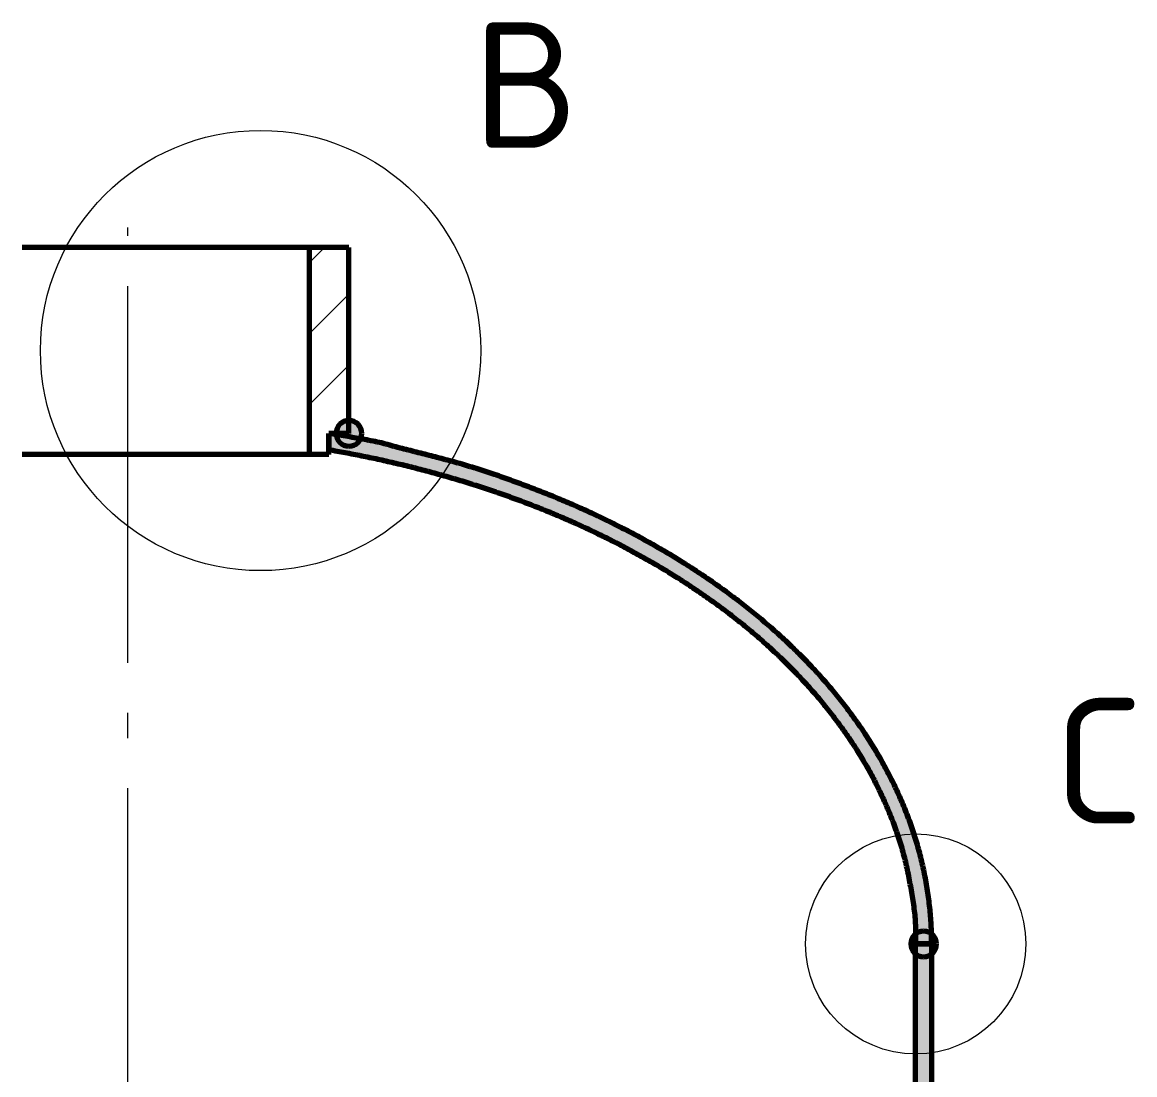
# Model space of a CAD drawing. Header units: millimetres. Extents: x 0 to 594, y 0 to 420.
# Drawn here: x 237.29 to 281.59, y 289.92 to 331.84 of the extents above; entities that cross this region are included whole.
import ezdxf
from ezdxf.enums import TextEntityAlignment as Align

# ---------------------------------------------------------------- set-up
doc = ezdxf.new("R2010")
doc.units = ezdxf.units.MM
doc.linetypes.add('IRAM-F-TRAZO-PUNTO', pattern=[20, 15, -2, 1, -2])
for name, color, linetype, lineweight in [('01-VISIBLE', 7, 'CONTINUOUS', 70), ('03-EJE', 1, 'IRAM-F-TRAZO-PUNTO', 18), ('05-RAYADO', 8, 'CONTINUOUS', 18), ('06-TEXTO', 7, 'CONTINUOUS', 25), ('08-FINA', 5, 'CONTINUOUS', 18)]:
    doc.layers.add(name, color=color, linetype=linetype, lineweight=lineweight)
doc.styles.add('ISO3098', font='isocpeur.ttf')

msp = doc.modelspace()

# ---------------------------------------------------------------- hatches: boundary and pattern name
at = {"layer": '05-RAYADO'}
h = msp.add_hatch(dxfattribs=at)
h.set_pattern_fill('ANSI31', scale=0.62992)
h.paths.add_polyline_path([(250.3, 315.467), (249.502, 315.467), (249.502, 314.62), (248.72, 314.62), (248.72, 322.867), (250.3, 322.867)])
h = msp.add_hatch(color=7, dxfattribs=at)
h.dxf.hatch_style = 1
h.paths.add_polyline_path([(250.812, 315.467), (250.81, 315.426), (250.806, 315.386), (250.798, 315.347), (250.787, 315.308), (250.773, 315.271), (250.756, 315.234), (250.737, 315.199), (250.714, 315.166), (250.689, 315.134), (250.662, 315.105), (250.633, 315.077), (250.601, 315.052), (250.568, 315.03), (250.532, 315.01), (250.496, 314.994), (250.458, 314.98), (250.42, 314.969), (250.38, 314.961), (250.34, 314.956), (250.3, 314.955), (250.26, 314.956), (250.22, 314.961), (250.18, 314.969), (250.142, 314.98), (250.104, 314.994), (250.068, 315.01), (250.032, 315.03), (249.999, 315.052), (249.967, 315.077), (249.938, 315.105), (249.911, 315.134), (249.886, 315.166), (249.863, 315.199), (249.844, 315.234), (249.827, 315.271), (249.813, 315.308), (249.802, 315.347), (249.794, 315.386), (249.79, 315.426), (249.788, 315.467), (249.79, 315.507), (249.794, 315.547), (249.802, 315.586), (249.813, 315.625), (249.827, 315.663), (249.844, 315.699), (249.863, 315.734), (249.886, 315.768), (249.911, 315.799), (249.938, 315.829), (249.967, 315.856), (249.999, 315.881), (250.032, 315.903), (250.068, 315.923), (250.104, 315.94), (250.142, 315.954), (250.18, 315.964), (250.22, 315.972), (250.26, 315.977), (250.3, 315.979), (250.34, 315.977), (250.38, 315.972), (250.42, 315.964), (250.458, 315.954), (250.496, 315.94), (250.532, 315.923), (250.568, 315.903), (250.601, 315.881), (250.633, 315.856), (250.662, 315.829), (250.689, 315.799), (250.714, 315.768), (250.737, 315.734), (250.756, 315.699), (250.773, 315.663), (250.787, 315.625), (250.798, 315.586), (250.806, 315.547), (250.81, 315.507)])
h = msp.add_hatch(color=7, dxfattribs=at)
h.dxf.hatch_style = 1
h.paths.add_polyline_path([(249.5, 315.467), (249.584, 315.452), (249.668, 315.438), (249.752, 315.424), (249.836, 315.41), (249.919, 315.395), (250.003, 315.381), (250.087, 315.366), (250.171, 315.352), (250.255, 315.337), (250.339, 315.323), (250.423, 315.308), (250.506, 315.294), (250.59, 315.279), (250.674, 315.264), (250.758, 315.249), (250.842, 315.234), (250.925, 315.219), (251.009, 315.204), (251.093, 315.188), (251.176, 315.172), (251.26, 315.156), (251.343, 315.14), (251.427, 315.123), (251.51, 315.105), (251.593, 315.086), (251.676, 315.065), (251.758, 315.043), (251.839, 315.019), (251.921, 314.995), (252.003, 314.971), (252.085, 314.949), (252.167, 314.927), (252.249, 314.905), (252.332, 314.884), (252.414, 314.863), (252.496, 314.842), (252.579, 314.821), (252.662, 314.8), (252.744, 314.779), (252.827, 314.758), (252.909, 314.738), (252.992, 314.717), (253.074, 314.696), (253.157, 314.675), (253.239, 314.654), (253.322, 314.633), (253.404, 314.612), (253.487, 314.591), (253.569, 314.57), (253.651, 314.549), (253.734, 314.528), (253.816, 314.506), (253.899, 314.485), (253.981, 314.463), (254.063, 314.441), (254.145, 314.42), (254.227, 314.397), (254.31, 314.375), (254.392, 314.353), (254.474, 314.33), (254.556, 314.307), (254.638, 314.284), (254.719, 314.261), (254.801, 314.237), (254.883, 314.213), (254.965, 314.189), (255.046, 314.165), (255.128, 314.14), (255.209, 314.115), (255.29, 314.09), (255.371, 314.065), (255.453, 314.039), (255.534, 314.014), (255.615, 313.988), (255.696, 313.961), (255.777, 313.935), (255.857, 313.908), (255.938, 313.881), (256.019, 313.854), (256.099, 313.826), (256.18, 313.798), (256.26, 313.77), (256.34, 313.742), (256.421, 313.714), (256.501, 313.686), (256.581, 313.657), (256.661, 313.628), (256.741, 313.599), (256.821, 313.57), (256.901, 313.541), (256.981, 313.512), (257.061, 313.482), (257.14, 313.453), (257.22, 313.423), (257.3, 313.393), (257.38, 313.363), (257.459, 313.333), (257.539, 313.303), (257.618, 313.272), (257.698, 313.242), (257.777, 313.211), (257.856, 313.18), (257.936, 313.149), (258.015, 313.118), (258.094, 313.087), (258.173, 313.055), (258.252, 313.024), (258.331, 312.992), (258.41, 312.96), (258.489, 312.928), (258.567, 312.896), (258.646, 312.863), (258.725, 312.831), (258.803, 312.798), (258.882, 312.765), (258.96, 312.732), (259.038, 312.698), (259.116, 312.665), (259.195, 312.631), (259.273, 312.597), (259.351, 312.563), (259.428, 312.529), (259.506, 312.494), (259.584, 312.459), (259.662, 312.424), (259.739, 312.389), (259.816, 312.354), (259.894, 312.318), (259.971, 312.283), (260.048, 312.247), (260.125, 312.211), (260.202, 312.174), (260.279, 312.138), (260.356, 312.101), (260.433, 312.064), (260.509, 312.027), (260.586, 311.99), (260.662, 311.953), (260.738, 311.915), (260.815, 311.877), (260.891, 311.839), (260.967, 311.801), (261.043, 311.763), (261.119, 311.724), (261.194, 311.685), (261.27, 311.646), (261.346, 311.607), (261.421, 311.568), (261.496, 311.528), (261.572, 311.489), (261.647, 311.449), (261.722, 311.409), (261.797, 311.368), (261.872, 311.328), (261.947, 311.287), (262.021, 311.246), (262.096, 311.205), (262.17, 311.164), (262.245, 311.123), (262.319, 311.081), (262.393, 311.039), (262.467, 310.997), (262.541, 310.955), (262.615, 310.913), (262.688, 310.87), (262.762, 310.827), (262.835, 310.785), (262.909, 310.741), (262.982, 310.698), (263.055, 310.654), (263.128, 310.611), (263.201, 310.567), (263.274, 310.523), (263.346, 310.478), (263.419, 310.434), (263.491, 310.389), (263.563, 310.344), (263.636, 310.299), (263.708, 310.253), (263.779, 310.208), (263.851, 310.162), (263.923, 310.116), (263.994, 310.07), (264.065, 310.023), (264.137, 309.977), (264.208, 309.93), (264.279, 309.883), (264.349, 309.836), (264.42, 309.788), (264.491, 309.741), (264.561, 309.693), (264.631, 309.645), (264.701, 309.596), (264.771, 309.548), (264.841, 309.499), (264.911, 309.45), (264.98, 309.401), (265.05, 309.352), (265.119, 309.302), (265.188, 309.253), (265.257, 309.203), (265.325, 309.152), (265.394, 309.102), (265.462, 309.051), (265.531, 309.001), (265.599, 308.95), (265.667, 308.898), (265.735, 308.847), (265.802, 308.795), (265.87, 308.744), (265.937, 308.691), (266.004, 308.639), (266.071, 308.587), (266.138, 308.534), (266.205, 308.481), (266.271, 308.428), (266.337, 308.374), (266.403, 308.321), (266.469, 308.267), (266.535, 308.213), (266.601, 308.159), (266.666, 308.104), (266.731, 308.05), (266.796, 307.995), (266.861, 307.94), (266.926, 307.884), (266.99, 307.829), (267.055, 307.773), (267.119, 307.717), (267.183, 307.661), (267.246, 307.604), (267.31, 307.548), (267.373, 307.491), (267.436, 307.434), (267.499, 307.376), (267.562, 307.319), (267.624, 307.261), (267.687, 307.203), (267.749, 307.145), (267.81, 307.087), (267.872, 307.028), (267.934, 306.969), (267.995, 306.91), (268.056, 306.851), (268.117, 306.791), (268.177, 306.731), (268.238, 306.671), (268.298, 306.611), (268.358, 306.551), (268.417, 306.49), (268.477, 306.429), (268.536, 306.368), (268.595, 306.306), (268.654, 306.245), (268.712, 306.183), (268.77, 306.121), (268.828, 306.059), (268.886, 305.996), (268.944, 305.934), (269.001, 305.871), (269.058, 305.808), (269.115, 305.744), (269.171, 305.681), (269.228, 305.617), (269.284, 305.553), (269.339, 305.488), (269.395, 305.424), (269.45, 305.359), (269.505, 305.294), (269.56, 305.229), (269.614, 305.163), (269.668, 305.098), (269.722, 305.032), (269.776, 304.966), (269.829, 304.9), (269.882, 304.833), (269.935, 304.766), (269.987, 304.699), (270.039, 304.632), (270.091, 304.565), (270.143, 304.497), (270.194, 304.429), (270.245, 304.361), (270.296, 304.293), (270.346, 304.224), (270.397, 304.155), (270.446, 304.086), (270.496, 304.017), (270.545, 303.947), (270.594, 303.878), (270.642, 303.808), (270.691, 303.738), (270.739, 303.667), (270.786, 303.597), (270.833, 303.526), (270.88, 303.455), (270.927, 303.384), (270.973, 303.312), (271.019, 303.241), (271.065, 303.169), (271.11, 303.097), (271.155, 303.025), (271.199, 302.952), (271.244, 302.879), (271.287, 302.806), (271.331, 302.733), (271.374, 302.66), (271.417, 302.586), (271.459, 302.513), (271.501, 302.439), (271.543, 302.365), (271.584, 302.29), (271.625, 302.216), (271.666, 302.141), (271.706, 302.066), (271.746, 301.991), (271.785, 301.915), (271.825, 301.84), (271.863, 301.764), (271.901, 301.688), (271.939, 301.612), (271.977, 301.535), (272.014, 301.459), (272.051, 301.382), (272.087, 301.305), (272.123, 301.228), (272.158, 301.15), (272.193, 301.073), (272.228, 300.995), (272.262, 300.917), (272.296, 300.839), (272.33, 300.761), (272.363, 300.682), (272.395, 300.604), (272.427, 300.525), (272.459, 300.446), (272.49, 300.367), (272.521, 300.288), (272.552, 300.208), (272.582, 300.128), (272.611, 300.049), (272.64, 299.969), (272.669, 299.888), (272.697, 299.808), (272.725, 299.728), (272.752, 299.647), (272.779, 299.566), (272.805, 299.485), (272.831, 299.404), (272.857, 299.323), (272.882, 299.242), (272.906, 299.16), (272.93, 299.079), (272.954, 298.997), (272.977, 298.915), (273, 298.833), (273.022, 298.751), (273.043, 298.669), (273.065, 298.586), (273.085, 298.504), (273.105, 298.421), (273.125, 298.338), (273.144, 298.255), (273.163, 298.172), (273.181, 298.089), (273.199, 298.006), (273.216, 297.923), (273.233, 297.839), (273.249, 297.756), (273.265, 297.672), (273.28, 297.588), (273.295, 297.504), (273.31, 297.421), (273.323, 297.337), (273.337, 297.253), (273.349, 297.168), (273.362, 297.084), (273.373, 297), (273.385, 296.916), (273.395, 296.831), (273.405, 296.747), (273.415, 296.662), (273.424, 296.577), (273.433, 296.493), (273.441, 296.408), (273.449, 296.323), (273.456, 296.239), (273.462, 296.154), (273.468, 296.069), (273.474, 295.984), (273.479, 295.899), (273.483, 295.814), (273.487, 295.729), (273.491, 295.644), (273.493, 295.559), (273.496, 295.474), (273.498, 295.389), (273.499, 295.304), (273.5, 295.219), (273.5, 295.133), (272.86, 295.133), (272.86, 295.216), (272.86, 295.299), (272.859, 295.381), (272.858, 295.464), (272.857, 295.546), (272.856, 295.629), (272.854, 295.712), (272.852, 295.794), (272.849, 295.877), (272.845, 295.959), (272.841, 296.042), (272.836, 296.124), (272.83, 296.207), (272.823, 296.289), (272.815, 296.371), (272.805, 296.453), (272.794, 296.535), (272.783, 296.617), (272.771, 296.699), (272.758, 296.78), (272.745, 296.862), (272.732, 296.943), (272.719, 297.025), (272.705, 297.107), (272.692, 297.188), (272.678, 297.269), (272.664, 297.351), (272.65, 297.432), (272.635, 297.514), (272.62, 297.595), (272.605, 297.676), (272.59, 297.757), (272.574, 297.838), (272.558, 297.919), (272.541, 298), (272.524, 298.081), (272.507, 298.162), (272.489, 298.243), (272.471, 298.323), (272.452, 298.404), (272.433, 298.484), (272.413, 298.564), (272.392, 298.644), (272.371, 298.724), (272.35, 298.804), (272.327, 298.883), (272.305, 298.963), (272.281, 299.042), (272.257, 299.121), (272.233, 299.2), (272.208, 299.279), (272.182, 299.357), (272.156, 299.435), (272.129, 299.514), (272.102, 299.592), (272.075, 299.67), (272.047, 299.747), (272.018, 299.825), (271.989, 299.902), (271.96, 299.979), (271.93, 300.056), (271.9, 300.133), (271.869, 300.21), (271.838, 300.287), (271.807, 300.363), (271.775, 300.439), (271.743, 300.515), (271.71, 300.591), (271.678, 300.667), (271.644, 300.743), (271.611, 300.818), (271.577, 300.894), (271.543, 300.969), (271.508, 301.044), (271.473, 301.119), (271.437, 301.193), (271.402, 301.268), (271.365, 301.342), (271.329, 301.416), (271.292, 301.49), (271.255, 301.564), (271.217, 301.637), (271.179, 301.71), (271.14, 301.783), (271.101, 301.856), (271.062, 301.929), (271.022, 302.001), (270.982, 302.074), (270.942, 302.146), (270.901, 302.218), (270.86, 302.289), (270.818, 302.361), (270.777, 302.432), (270.734, 302.503), (270.692, 302.574), (270.649, 302.644), (270.605, 302.715), (270.562, 302.785), (270.518, 302.855), (270.474, 302.924), (270.429, 302.994), (270.384, 303.063), (270.339, 303.132), (270.293, 303.201), (270.247, 303.27), (270.201, 303.338), (270.154, 303.406), (270.107, 303.474), (270.06, 303.542), (270.013, 303.61), (269.965, 303.677), (269.917, 303.744), (269.868, 303.811), (269.82, 303.878), (269.771, 303.945), (269.722, 304.011), (269.672, 304.077), (269.622, 304.143), (269.572, 304.209), (269.522, 304.274), (269.471, 304.339), (269.42, 304.404), (269.369, 304.469), (269.317, 304.534), (269.265, 304.598), (269.213, 304.662), (269.161, 304.726), (269.108, 304.79), (269.056, 304.853), (269.002, 304.917), (268.949, 304.98), (268.895, 305.042), (268.841, 305.105), (268.787, 305.167), (268.733, 305.23), (268.678, 305.291), (268.623, 305.353), (268.568, 305.415), (268.513, 305.476), (268.457, 305.537), (268.401, 305.598), (268.345, 305.658), (268.289, 305.719), (268.232, 305.779), (268.175, 305.839), (268.118, 305.899), (268.061, 305.958), (268.003, 306.017), (267.945, 306.076), (267.887, 306.135), (267.829, 306.194), (267.771, 306.252), (267.712, 306.31), (267.653, 306.368), (267.594, 306.426), (267.535, 306.484), (267.475, 306.541), (267.416, 306.598), (267.356, 306.655), (267.296, 306.712), (267.235, 306.768), (267.175, 306.824), (267.114, 306.88), (267.053, 306.936), (266.992, 306.992), (266.931, 307.047), (266.869, 307.102), (266.807, 307.157), (266.746, 307.212), (266.683, 307.266), (266.621, 307.321), (266.559, 307.375), (266.496, 307.429), (266.433, 307.482), (266.37, 307.536), (266.307, 307.589), (266.244, 307.642), (266.18, 307.695), (266.117, 307.747), (266.053, 307.8), (265.989, 307.852), (265.924, 307.904), (265.86, 307.955), (265.795, 308.007), (265.731, 308.058), (265.666, 308.109), (265.601, 308.16), (265.535, 308.211), (265.47, 308.262), (265.405, 308.312), (265.339, 308.362), (265.273, 308.412), (265.207, 308.461), (265.141, 308.511), (265.074, 308.56), (265.008, 308.609), (264.941, 308.658), (264.875, 308.707), (264.808, 308.755), (264.741, 308.803), (264.673, 308.851), (264.606, 308.899), (264.538, 308.947), (264.471, 308.994), (264.403, 309.041), (264.335, 309.088), (264.267, 309.135), (264.199, 309.182), (264.13, 309.228), (264.062, 309.274), (263.993, 309.32), (263.925, 309.366), (263.856, 309.412), (263.787, 309.457), (263.718, 309.502), (263.648, 309.547), (263.579, 309.592), (263.509, 309.637), (263.44, 309.681), (263.37, 309.725), (263.3, 309.769), (263.23, 309.813), (263.16, 309.857), (263.09, 309.9), (263.019, 309.944), (262.949, 309.987), (262.878, 310.029), (262.807, 310.072), (262.736, 310.115), (262.665, 310.157), (262.594, 310.199), (262.523, 310.241), (262.452, 310.283), (262.38, 310.324), (262.309, 310.365), (262.237, 310.407), (262.165, 310.447), (262.094, 310.488), (262.022, 310.529), (261.95, 310.569), (261.877, 310.609), (261.805, 310.649), (261.733, 310.689), (261.66, 310.729), (261.588, 310.768), (261.515, 310.807), (261.442, 310.847), (261.369, 310.885), (261.296, 310.924), (261.223, 310.963), (261.15, 311.001), (261.077, 311.039), (261.003, 311.077), (260.93, 311.115), (260.856, 311.152), (260.783, 311.19), (260.709, 311.227), (260.635, 311.264), (260.561, 311.301), (260.487, 311.338), (260.413, 311.374), (260.339, 311.41), (260.264, 311.446), (260.19, 311.482), (260.116, 311.518), (260.041, 311.554), (259.966, 311.589), (259.892, 311.624), (259.817, 311.659), (259.742, 311.694), (259.667, 311.729), (259.592, 311.764), (259.517, 311.798), (259.442, 311.832), (259.366, 311.866), (259.291, 311.9), (259.216, 311.934), (259.14, 311.967), (259.064, 312), (258.989, 312.033), (258.913, 312.066), (258.837, 312.099), (258.761, 312.132), (258.685, 312.164), (258.609, 312.196), (258.533, 312.228), (258.457, 312.26), (258.381, 312.292), (258.304, 312.324), (258.228, 312.355), (258.151, 312.386), (258.075, 312.417), (257.998, 312.448), (257.921, 312.479), (257.845, 312.509), (257.768, 312.54), (257.691, 312.57), (257.614, 312.6), (257.537, 312.63), (257.46, 312.66), (257.383, 312.689), (257.306, 312.718), (257.228, 312.748), (257.151, 312.777), (257.073, 312.805), (256.996, 312.834), (256.918, 312.863), (256.841, 312.891), (256.763, 312.919), (256.686, 312.947), (256.608, 312.975), (256.53, 313.003), (256.452, 313.03), (256.374, 313.058), (256.296, 313.085), (256.218, 313.112), (256.14, 313.139), (256.062, 313.165), (255.983, 313.192), (255.905, 313.218), (255.827, 313.245), (255.748, 313.271), (255.67, 313.296), (255.591, 313.322), (255.513, 313.348), (255.434, 313.373), (255.356, 313.398), (255.277, 313.423), (255.198, 313.448), (255.119, 313.473), (255.041, 313.498), (254.962, 313.522), (254.883, 313.546), (254.804, 313.571), (254.725, 313.595), (254.645, 313.618), (254.566, 313.642), (254.487, 313.665), (254.408, 313.689), (254.329, 313.712), (254.249, 313.735), (254.17, 313.758), (254.09, 313.78), (254.011, 313.803), (253.931, 313.825), (253.852, 313.848), (253.772, 313.87), (253.693, 313.892), (253.613, 313.913), (253.533, 313.935), (253.453, 313.956), (253.374, 313.978), (253.294, 313.999), (253.214, 314.02), (253.134, 314.041), (253.054, 314.061), (252.974, 314.082), (252.894, 314.102), (252.814, 314.122), (252.733, 314.142), (252.653, 314.162), (252.573, 314.182), (252.493, 314.202), (252.413, 314.221), (252.332, 314.24), (252.252, 314.259), (252.171, 314.278), (252.091, 314.297), (252.011, 314.316), (251.93, 314.334), (251.849, 314.353), (251.769, 314.371), (251.688, 314.389), (251.608, 314.407), (251.527, 314.425), (251.446, 314.442), (251.365, 314.46), (251.285, 314.477), (251.204, 314.494), (251.123, 314.511), (251.042, 314.528), (250.961, 314.545), (250.88, 314.561), (250.799, 314.578), (250.718, 314.594), (250.637, 314.61), (250.556, 314.626), (250.475, 314.642), (250.394, 314.657), (250.313, 314.673), (250.232, 314.688), (250.151, 314.703), (250.069, 314.719), (249.988, 314.733), (249.907, 314.748), (249.825, 314.763), (249.744, 314.777), (249.663, 314.792), (249.581, 314.806), (249.5, 314.82)])
h = msp.add_hatch(color=7, dxfattribs=at)
h.dxf.hatch_style = 1
h.paths.add_polyline_path([(273.692, 295.133), (273.69, 295.093), (273.686, 295.053), (273.678, 295.014), (273.667, 294.975), (273.653, 294.937), (273.636, 294.901), (273.617, 294.866), (273.594, 294.832), (273.569, 294.801), (273.542, 294.771), (273.513, 294.744), (273.481, 294.719), (273.448, 294.697), (273.412, 294.677), (273.376, 294.66), (273.338, 294.646), (273.3, 294.636), (273.26, 294.628), (273.22, 294.623), (273.18, 294.621), (273.14, 294.623), (273.1, 294.628), (273.06, 294.636), (273.022, 294.646), (272.984, 294.66), (272.948, 294.677), (272.912, 294.697), (272.879, 294.719), (272.847, 294.744), (272.818, 294.771), (272.791, 294.801), (272.766, 294.832), (272.743, 294.866), (272.724, 294.901), (272.707, 294.937), (272.693, 294.975), (272.682, 295.014), (272.674, 295.053), (272.67, 295.093), (272.668, 295.133), (272.67, 295.174), (272.674, 295.214), (272.682, 295.253), (272.693, 295.292), (272.707, 295.329), (272.724, 295.366), (272.743, 295.401), (272.766, 295.434), (272.791, 295.466), (272.818, 295.495), (272.847, 295.523), (272.879, 295.548), (272.912, 295.57), (272.948, 295.59), (272.984, 295.606), (273.022, 295.62), (273.06, 295.631), (273.1, 295.639), (273.14, 295.644), (273.18, 295.645), (273.22, 295.644), (273.26, 295.639), (273.3, 295.631), (273.338, 295.62), (273.376, 295.606), (273.412, 295.59), (273.448, 295.57), (273.481, 295.548), (273.513, 295.523), (273.542, 295.495), (273.569, 295.466), (273.594, 295.434), (273.617, 295.401), (273.636, 295.366), (273.653, 295.329), (273.667, 295.292), (273.678, 295.253), (273.686, 295.214), (273.69, 295.174)])
h = msp.add_hatch(color=7, dxfattribs=at)
h.dxf.hatch_style = 1
h.paths.add_polyline_path([(272.86, 295.133), (273.5, 295.133), (273.5, 188.133), (272.86, 188.133)])

# ---------------------------------------------------------------- linework, layer by layer
at = {"layer": '01-VISIBLE'}
for p, q in [((250.3, 322.867), (248.72, 322.867)), ((248.72, 322.867), (248.72, 314.62)), ((250.3, 315.467), (250.3, 322.867)), ((249.5, 315.467), (249.5, 314.82)), ((249.502, 314.62), (249.502, 315.467)), ((250.3, 315.467), (249.502, 315.467)), ((249.502, 314.62), (248.72, 314.62)), ((273.5, 295.133), (272.86, 295.133)), ((272.86, 188.133), (272.86, 295.133)), ((272.86, 295.133), (273.5, 295.133)), ((273.5, 188.133), (273.5, 295.133))]:
    msp.add_line(p, q, dxfattribs=at)
for points in [[(248.72, 322.867), (248.66, 322.867), (248.6, 322.867), (248.54, 322.867), (248.479, 322.867), (248.419, 322.867), (248.359, 322.867), (248.299, 322.867), (248.239, 322.867), (248.178, 322.867), (248.118, 322.867), (248.058, 322.867), (247.998, 322.867), (247.938, 322.867), (247.878, 322.867), (247.817, 322.867), (247.757, 322.867), (247.697, 322.867), (247.637, 322.867), (247.577, 322.867), (247.517, 322.867), (247.457, 322.867), (247.396, 322.867), (247.336, 322.867), (247.276, 322.867), (247.216, 322.867), (247.156, 322.867), (247.095, 322.867), (247.035, 322.867), (246.975, 322.867), (246.915, 322.867), (246.855, 322.867), (246.795, 322.867), (246.734, 322.867), (246.674, 322.867), (246.614, 322.867), (246.554, 322.867), (246.494, 322.867), (246.434, 322.867), (246.374, 322.867), (246.313, 322.867), (246.253, 322.867), (246.193, 322.867), (246.133, 322.867), (246.073, 322.867), (246.012, 322.867), (245.952, 322.867), (245.892, 322.867), (245.832, 322.867), (245.772, 322.867), (245.712, 322.867), (245.651, 322.867), (245.591, 322.867), (245.531, 322.867), (245.471, 322.867), (245.411, 322.867), (245.351, 322.867), (245.291, 322.867), (245.23, 322.867), (245.17, 322.867), (245.11, 322.867), (245.05, 322.867), (244.99, 322.867), (244.929, 322.867), (244.869, 322.867), (244.809, 322.867), (244.749, 322.867), (244.689, 322.867), (244.629, 322.867), (244.569, 322.867), (244.508, 322.867), (244.448, 322.867), (244.388, 322.867), (244.328, 322.867), (244.268, 322.867), (244.208, 322.867), (244.147, 322.867), (244.087, 322.867), (244.027, 322.867), (243.967, 322.867), (243.907, 322.867), (243.846, 322.867), (243.786, 322.867), (243.726, 322.867), (243.666, 322.867), (243.606, 322.867), (243.546, 322.867), (243.486, 322.867), (243.425, 322.867), (243.365, 322.867), (243.305, 322.867), (243.245, 322.867), (243.185, 322.867), (243.125, 322.867), (243.064, 322.867), (243.004, 322.867), (242.944, 322.867), (242.884, 322.867), (242.824, 322.867), (242.763, 322.867), (242.703, 322.867), (242.643, 322.867), (242.583, 322.867), (242.523, 322.867), (242.463, 322.867), (242.403, 322.867), (242.342, 322.867), (242.282, 322.867), (242.222, 322.867), (242.162, 322.867), (242.102, 322.867), (242.042, 322.867), (241.981, 322.867), (241.921, 322.867), (241.861, 322.867), (241.801, 322.867), (241.741, 322.867), (241.68, 322.867), (241.62, 322.867), (241.56, 322.867), (241.5, 322.867), (241.44, 322.867), (241.38, 322.867), (241.32, 322.867), (241.259, 322.867), (241.199, 322.867), (241.139, 322.867), (241.079, 322.867), (241.019, 322.867), (240.958, 322.867), (240.898, 322.867), (240.838, 322.867), (240.778, 322.867), (240.718, 322.867), (240.658, 322.867), (240.597, 322.867), (240.537, 322.867), (240.477, 322.867), (240.417, 322.867), (240.357, 322.867), (240.297, 322.867), (240.237, 322.867), (240.176, 322.867), (240.116, 322.867), (240.056, 322.867), (239.996, 322.867), (239.936, 322.867), (239.875, 322.867), (239.815, 322.867), (239.755, 322.867), (239.695, 322.867), (239.635, 322.867), (239.575, 322.867), (239.514, 322.867), (239.454, 322.867), (239.394, 322.867), (239.334, 322.867), (239.274, 322.867), (239.214, 322.867), (239.154, 322.867), (239.093, 322.867), (239.033, 322.867), (238.973, 322.867), (238.913, 322.867), (238.853, 322.867), (238.792, 322.867), (238.732, 322.867), (238.672, 322.867), (238.612, 322.867), (238.552, 322.867), (238.492, 322.867), (238.431, 322.867), (238.371, 322.867), (238.311, 322.867), (238.251, 322.867), (238.191, 322.867), (238.131, 322.867), (238.071, 322.867), (238.01, 322.867), (237.95, 322.867), (237.89, 322.867), (237.83, 322.867), (237.77, 322.867), (237.709, 322.867), (237.649, 322.867), (237.589, 322.867), (237.529, 322.867), (237.469, 322.867), (237.409, 322.867), (237.349, 322.867), (237.288, 322.867)], [(273.5, 295.133), (273.5, 295.219), (273.499, 295.304), (273.498, 295.389), (273.496, 295.474), (273.493, 295.559), (273.491, 295.644), (273.487, 295.729), (273.483, 295.814), (273.479, 295.899), (273.474, 295.984), (273.468, 296.069), (273.462, 296.154), (273.456, 296.239), (273.449, 296.323), (273.441, 296.408), (273.433, 296.493), (273.424, 296.577), (273.415, 296.662), (273.405, 296.747), (273.395, 296.831), (273.385, 296.916), (273.373, 297), (273.362, 297.084), (273.349, 297.168), (273.337, 297.253), (273.323, 297.337), (273.31, 297.421), (273.295, 297.504), (273.28, 297.588), (273.265, 297.672), (273.249, 297.756), (273.233, 297.839), (273.216, 297.923), (273.199, 298.006), (273.181, 298.089), (273.163, 298.172), (273.144, 298.255), (273.125, 298.338), (273.105, 298.421), (273.085, 298.504), (273.065, 298.586), (273.043, 298.669), (273.022, 298.751), (273, 298.833), (272.977, 298.915), (272.954, 298.997), (272.93, 299.079), (272.906, 299.16), (272.882, 299.242), (272.857, 299.323), (272.831, 299.404), (272.805, 299.485), (272.779, 299.566), (272.752, 299.647), (272.725, 299.728), (272.697, 299.808), (272.669, 299.888), (272.64, 299.969), (272.611, 300.049), (272.582, 300.128), (272.552, 300.208), (272.521, 300.288), (272.49, 300.367), (272.459, 300.446), (272.427, 300.525), (272.395, 300.604), (272.363, 300.682), (272.33, 300.761), (272.296, 300.839), (272.262, 300.917), (272.228, 300.995), (272.193, 301.073), (272.158, 301.15), (272.123, 301.228), (272.087, 301.305), (272.051, 301.382), (272.014, 301.459), (271.977, 301.535), (271.939, 301.612), (271.901, 301.688), (271.863, 301.764), (271.825, 301.84), (271.785, 301.915), (271.746, 301.991), (271.706, 302.066), (271.666, 302.141), (271.625, 302.216), (271.584, 302.29), (271.543, 302.365), (271.501, 302.439), (271.459, 302.513), (271.417, 302.586), (271.374, 302.66), (271.331, 302.733), (271.287, 302.806), (271.244, 302.879), (271.199, 302.952), (271.155, 303.025), (271.11, 303.097), (271.065, 303.169), (271.019, 303.241), (270.973, 303.312), (270.927, 303.384), (270.88, 303.455), (270.833, 303.526), (270.786, 303.597), (270.739, 303.667), (270.691, 303.738), (270.642, 303.808), (270.594, 303.878), (270.545, 303.947), (270.496, 304.017), (270.446, 304.086), (270.397, 304.155), (270.346, 304.224), (270.296, 304.293), (270.245, 304.361), (270.194, 304.429), (270.143, 304.497), (270.091, 304.565), (270.039, 304.632), (269.987, 304.699), (269.935, 304.766), (269.882, 304.833), (269.829, 304.9), (269.776, 304.966), (269.722, 305.032), (269.668, 305.098), (269.614, 305.163), (269.56, 305.229), (269.505, 305.294), (269.45, 305.359), (269.395, 305.424), (269.339, 305.488), (269.284, 305.553), (269.228, 305.617), (269.171, 305.681), (269.115, 305.744), (269.058, 305.808), (269.001, 305.871), (268.944, 305.934), (268.886, 305.996), (268.828, 306.059), (268.77, 306.121), (268.712, 306.183), (268.654, 306.245), (268.595, 306.306), (268.536, 306.368), (268.477, 306.429), (268.417, 306.49), (268.358, 306.551), (268.298, 306.611), (268.238, 306.671), (268.177, 306.731), (268.117, 306.791), (268.056, 306.851), (267.995, 306.91), (267.934, 306.969), (267.872, 307.028), (267.81, 307.087), (267.749, 307.145), (267.687, 307.203), (267.624, 307.261), (267.562, 307.319), (267.499, 307.376), (267.436, 307.434), (267.373, 307.491), (267.31, 307.548), (267.246, 307.604), (267.183, 307.661), (267.119, 307.717), (267.055, 307.773), (266.99, 307.829), (266.926, 307.884), (266.861, 307.94), (266.796, 307.995), (266.731, 308.05), (266.666, 308.104), (266.601, 308.159), (266.535, 308.213), (266.469, 308.267), (266.403, 308.321), (266.337, 308.374), (266.271, 308.428), (266.205, 308.481), (266.138, 308.534), (266.071, 308.587), (266.004, 308.639), (265.937, 308.691), (265.87, 308.744), (265.802, 308.795), (265.735, 308.847), (265.667, 308.898), (265.599, 308.95), (265.531, 309.001), (265.462, 309.051), (265.394, 309.102), (265.325, 309.152), (265.257, 309.203), (265.188, 309.253), (265.119, 309.302), (265.05, 309.352), (264.98, 309.401), (264.911, 309.45), (264.841, 309.499), (264.771, 309.548), (264.701, 309.596), (264.631, 309.645), (264.561, 309.693), (264.491, 309.741), (264.42, 309.788), (264.349, 309.836), (264.279, 309.883), (264.208, 309.93), (264.137, 309.977), (264.065, 310.023), (263.994, 310.07), (263.923, 310.116), (263.851, 310.162), (263.779, 310.208), (263.708, 310.253), (263.636, 310.299), (263.563, 310.344), (263.491, 310.389), (263.419, 310.434), (263.346, 310.478), (263.274, 310.523), (263.201, 310.567), (263.128, 310.611), (263.055, 310.654), (262.982, 310.698), (262.909, 310.741), (262.835, 310.785), (262.762, 310.827), (262.688, 310.87), (262.615, 310.913), (262.541, 310.955), (262.467, 310.997), (262.393, 311.039), (262.319, 311.081), (262.245, 311.123), (262.17, 311.164), (262.096, 311.205), (262.021, 311.246), (261.947, 311.287), (261.872, 311.328), (261.797, 311.368), (261.722, 311.409), (261.647, 311.449), (261.572, 311.489), (261.496, 311.528), (261.421, 311.568), (261.346, 311.607), (261.27, 311.646), (261.194, 311.685), (261.119, 311.724), (261.043, 311.763), (260.967, 311.801), (260.891, 311.839), (260.815, 311.877), (260.738, 311.915), (260.662, 311.953), (260.586, 311.99), (260.509, 312.027), (260.433, 312.064), (260.356, 312.101), (260.279, 312.138), (260.202, 312.174), (260.125, 312.211), (260.048, 312.247), (259.971, 312.283), (259.894, 312.318), (259.816, 312.354), (259.739, 312.389), (259.662, 312.424), (259.584, 312.459), (259.506, 312.494), (259.428, 312.529), (259.351, 312.563), (259.273, 312.597), (259.195, 312.631), (259.116, 312.665), (259.038, 312.698), (258.96, 312.732), (258.882, 312.765), (258.803, 312.798), (258.725, 312.831), (258.646, 312.863), (258.567, 312.896), (258.489, 312.928), (258.41, 312.96), (258.331, 312.992), (258.252, 313.024), (258.173, 313.055), (258.094, 313.087), (258.015, 313.118), (257.936, 313.149), (257.856, 313.18), (257.777, 313.211), (257.698, 313.242), (257.618, 313.272), (257.539, 313.303), (257.459, 313.333), (257.38, 313.363), (257.3, 313.393), (257.22, 313.423), (257.14, 313.453), (257.061, 313.482), (256.981, 313.512), (256.901, 313.541), (256.821, 313.57), (256.741, 313.599), (256.661, 313.628), (256.581, 313.657), (256.501, 313.686), (256.421, 313.714), (256.34, 313.742), (256.26, 313.77), (256.18, 313.798), (256.099, 313.826), (256.019, 313.854), (255.938, 313.881), (255.857, 313.908), (255.777, 313.935), (255.696, 313.961), (255.615, 313.988), (255.534, 314.014), (255.453, 314.039), (255.371, 314.065), (255.29, 314.09), (255.209, 314.115), (255.128, 314.14), (255.046, 314.165), (254.965, 314.189), (254.883, 314.213), (254.801, 314.237), (254.719, 314.261), (254.638, 314.284), (254.556, 314.307), (254.474, 314.33), (254.392, 314.353), (254.31, 314.375), (254.227, 314.397), (254.145, 314.42), (254.063, 314.441), (253.981, 314.463), (253.899, 314.485), (253.816, 314.506), (253.734, 314.528), (253.651, 314.549), (253.569, 314.57), (253.487, 314.591), (253.404, 314.612), (253.322, 314.633), (253.239, 314.654), (253.157, 314.675), (253.074, 314.696), (252.992, 314.717), (252.909, 314.738), (252.827, 314.758), (252.744, 314.779), (252.662, 314.8), (252.579, 314.821), (252.496, 314.842), (252.414, 314.863), (252.332, 314.884), (252.249, 314.905), (252.167, 314.927), (252.085, 314.949), (252.003, 314.971), (251.921, 314.995), (251.839, 315.019), (251.758, 315.043), (251.676, 315.065), (251.593, 315.086), (251.51, 315.105), (251.427, 315.123), (251.343, 315.14), (251.26, 315.156), (251.176, 315.172), (251.093, 315.188), (251.009, 315.204), (250.925, 315.219), (250.842, 315.234), (250.758, 315.249), (250.674, 315.264), (250.59, 315.279), (250.506, 315.294), (250.423, 315.308), (250.339, 315.323), (250.255, 315.337), (250.171, 315.352), (250.087, 315.366), (250.003, 315.381), (249.919, 315.395), (249.836, 315.41), (249.752, 315.424), (249.668, 315.438), (249.584, 315.452), (249.5, 315.467)], [(248.72, 314.62), (248.66, 314.62), (248.6, 314.62), (248.54, 314.62), (248.479, 314.62), (248.419, 314.62), (248.359, 314.62), (248.299, 314.62), (248.239, 314.62), (248.178, 314.62), (248.118, 314.62), (248.058, 314.62), (247.998, 314.62), (247.938, 314.62), (247.878, 314.62), (247.817, 314.62), (247.757, 314.62), (247.697, 314.62), (247.637, 314.62), (247.577, 314.62), (247.517, 314.62), (247.457, 314.62), (247.396, 314.62), (247.336, 314.62), (247.276, 314.62), (247.216, 314.62), (247.156, 314.62), (247.095, 314.62), (247.035, 314.62), (246.975, 314.62), (246.915, 314.62), (246.855, 314.62), (246.795, 314.62), (246.734, 314.62), (246.674, 314.62), (246.614, 314.62), (246.554, 314.62), (246.494, 314.62), (246.434, 314.62), (246.374, 314.62), (246.313, 314.62), (246.253, 314.62), (246.193, 314.62), (246.133, 314.62), (246.073, 314.62), (246.012, 314.62), (245.952, 314.62), (245.892, 314.62), (245.832, 314.62), (245.772, 314.62), (245.712, 314.62), (245.651, 314.62), (245.591, 314.62), (245.531, 314.62), (245.471, 314.62), (245.411, 314.62), (245.351, 314.62), (245.291, 314.62), (245.23, 314.62), (245.17, 314.62), (245.11, 314.62), (245.05, 314.62), (244.99, 314.62), (244.929, 314.62), (244.869, 314.62), (244.809, 314.62), (244.749, 314.62), (244.689, 314.62), (244.629, 314.62), (244.569, 314.62), (244.508, 314.62), (244.448, 314.62), (244.388, 314.62), (244.328, 314.62), (244.268, 314.62), (244.208, 314.62), (244.147, 314.62), (244.087, 314.62), (244.027, 314.62), (243.967, 314.62), (243.907, 314.62), (243.846, 314.62), (243.786, 314.62), (243.726, 314.62), (243.666, 314.62), (243.606, 314.62), (243.546, 314.62), (243.486, 314.62), (243.425, 314.62), (243.365, 314.62), (243.305, 314.62), (243.245, 314.62), (243.185, 314.62), (243.125, 314.62), (243.064, 314.62), (243.004, 314.62), (242.944, 314.62), (242.884, 314.62), (242.824, 314.62), (242.763, 314.62), (242.703, 314.62), (242.643, 314.62), (242.583, 314.62), (242.523, 314.62), (242.463, 314.62), (242.403, 314.62), (242.342, 314.62), (242.282, 314.62), (242.222, 314.62), (242.162, 314.62), (242.102, 314.62), (242.042, 314.62), (241.981, 314.62), (241.921, 314.62), (241.861, 314.62), (241.801, 314.62), (241.741, 314.62), (241.68, 314.62), (241.62, 314.62), (241.56, 314.62), (241.5, 314.62), (241.44, 314.62), (241.38, 314.62), (241.32, 314.62), (241.259, 314.62), (241.199, 314.62), (241.139, 314.62), (241.079, 314.62), (241.019, 314.62), (240.958, 314.62), (240.898, 314.62), (240.838, 314.62), (240.778, 314.62), (240.718, 314.62), (240.658, 314.62), (240.597, 314.62), (240.537, 314.62), (240.477, 314.62), (240.417, 314.62), (240.357, 314.62), (240.297, 314.62), (240.237, 314.62), (240.176, 314.62), (240.116, 314.62), (240.056, 314.62), (239.996, 314.62), (239.936, 314.62), (239.875, 314.62), (239.815, 314.62), (239.755, 314.62), (239.695, 314.62), (239.635, 314.62), (239.575, 314.62), (239.514, 314.62), (239.454, 314.62), (239.394, 314.62), (239.334, 314.62), (239.274, 314.62), (239.214, 314.62), (239.154, 314.62), (239.093, 314.62), (239.033, 314.62), (238.973, 314.62), (238.913, 314.62), (238.853, 314.62), (238.792, 314.62), (238.732, 314.62), (238.672, 314.62), (238.612, 314.62), (238.552, 314.62), (238.492, 314.62), (238.431, 314.62), (238.371, 314.62), (238.311, 314.62), (238.251, 314.62), (238.191, 314.62), (238.131, 314.62), (238.071, 314.62), (238.01, 314.62), (237.95, 314.62), (237.89, 314.62), (237.83, 314.62), (237.77, 314.62), (237.709, 314.62), (237.649, 314.62), (237.589, 314.62), (237.529, 314.62), (237.469, 314.62), (237.409, 314.62), (237.349, 314.62), (237.288, 314.62)], [(249.5, 314.82), (249.581, 314.806), (249.663, 314.792), (249.744, 314.777), (249.825, 314.763), (249.907, 314.748), (249.988, 314.733), (250.069, 314.719), (250.151, 314.703), (250.232, 314.688), (250.313, 314.673), (250.394, 314.657), (250.475, 314.642), (250.556, 314.626), (250.637, 314.61), (250.718, 314.594), (250.799, 314.578), (250.88, 314.561), (250.961, 314.545), (251.042, 314.528), (251.123, 314.511), (251.204, 314.494), (251.285, 314.477), (251.365, 314.46), (251.446, 314.442), (251.527, 314.425), (251.608, 314.407), (251.688, 314.389), (251.769, 314.371), (251.849, 314.353), (251.93, 314.334), (252.011, 314.316), (252.091, 314.297), (252.171, 314.278), (252.252, 314.259), (252.332, 314.24), (252.413, 314.221), (252.493, 314.202), (252.573, 314.182), (252.653, 314.162), (252.733, 314.142), (252.814, 314.122), (252.894, 314.102), (252.974, 314.082), (253.054, 314.061), (253.134, 314.041), (253.214, 314.02), (253.294, 313.999), (253.374, 313.978), (253.453, 313.956), (253.533, 313.935), (253.613, 313.913), (253.693, 313.892), (253.772, 313.87), (253.852, 313.848), (253.931, 313.825), (254.011, 313.803), (254.09, 313.78), (254.17, 313.758), (254.249, 313.735), (254.329, 313.712), (254.408, 313.689), (254.487, 313.665), (254.566, 313.642), (254.645, 313.618), (254.725, 313.595), (254.804, 313.571), (254.883, 313.546), (254.962, 313.522), (255.041, 313.498), (255.119, 313.473), (255.198, 313.448), (255.277, 313.423), (255.356, 313.398), (255.434, 313.373), (255.513, 313.348), (255.591, 313.322), (255.67, 313.296), (255.748, 313.271), (255.827, 313.245), (255.905, 313.218), (255.983, 313.192), (256.062, 313.165), (256.14, 313.139), (256.218, 313.112), (256.296, 313.085), (256.374, 313.058), (256.452, 313.03), (256.53, 313.003), (256.608, 312.975), (256.686, 312.947), (256.763, 312.919), (256.841, 312.891), (256.918, 312.863), (256.996, 312.834), (257.073, 312.805), (257.151, 312.777), (257.228, 312.748), (257.306, 312.718), (257.383, 312.689), (257.46, 312.66), (257.537, 312.63), (257.614, 312.6), (257.691, 312.57), (257.768, 312.54), (257.845, 312.509), (257.921, 312.479), (257.998, 312.448), (258.075, 312.417), (258.151, 312.386), (258.228, 312.355), (258.304, 312.324), (258.381, 312.292), (258.457, 312.26), (258.533, 312.228), (258.609, 312.196), (258.685, 312.164), (258.761, 312.132), (258.837, 312.099), (258.913, 312.066), (258.989, 312.033), (259.064, 312), (259.14, 311.967), (259.216, 311.934), (259.291, 311.9), (259.366, 311.866), (259.442, 311.832), (259.517, 311.798), (259.592, 311.764), (259.667, 311.729), (259.742, 311.694), (259.817, 311.659), (259.892, 311.624), (259.966, 311.589), (260.041, 311.554), (260.116, 311.518), (260.19, 311.482), (260.264, 311.446), (260.339, 311.41), (260.413, 311.374), (260.487, 311.338), (260.561, 311.301), (260.635, 311.264), (260.709, 311.227), (260.783, 311.19), (260.856, 311.152), (260.93, 311.115), (261.003, 311.077), (261.077, 311.039), (261.15, 311.001), (261.223, 310.963), (261.296, 310.924), (261.369, 310.885), (261.442, 310.847), (261.515, 310.807), (261.588, 310.768), (261.66, 310.729), (261.733, 310.689), (261.805, 310.649), (261.877, 310.609), (261.95, 310.569), (262.022, 310.529), (262.094, 310.488), (262.165, 310.447), (262.237, 310.407), (262.309, 310.365), (262.38, 310.324), (262.452, 310.283), (262.523, 310.241), (262.594, 310.199), (262.665, 310.157), (262.736, 310.115), (262.807, 310.072), (262.878, 310.029), (262.949, 309.987), (263.019, 309.944), (263.09, 309.9), (263.16, 309.857), (263.23, 309.813), (263.3, 309.769), (263.37, 309.725), (263.44, 309.681), (263.509, 309.637), (263.579, 309.592), (263.648, 309.547), (263.718, 309.502), (263.787, 309.457), (263.856, 309.412), (263.925, 309.366), (263.993, 309.32), (264.062, 309.274), (264.13, 309.228), (264.199, 309.182), (264.267, 309.135), (264.335, 309.088), (264.403, 309.041), (264.471, 308.994), (264.538, 308.947), (264.606, 308.899), (264.673, 308.851), (264.741, 308.803), (264.808, 308.755), (264.875, 308.707), (264.941, 308.658), (265.008, 308.609), (265.074, 308.56), (265.141, 308.511), (265.207, 308.461), (265.273, 308.412), (265.339, 308.362), (265.405, 308.312), (265.47, 308.262), (265.535, 308.211), (265.601, 308.16), (265.666, 308.109), (265.731, 308.058), (265.795, 308.007), (265.86, 307.955), (265.924, 307.904), (265.989, 307.852), (266.053, 307.8), (266.117, 307.747), (266.18, 307.695), (266.244, 307.642), (266.307, 307.589), (266.37, 307.536), (266.433, 307.482), (266.496, 307.429), (266.559, 307.375), (266.621, 307.321), (266.683, 307.266), (266.746, 307.212), (266.807, 307.157), (266.869, 307.102), (266.931, 307.047), (266.992, 306.992), (267.053, 306.936), (267.114, 306.88), (267.175, 306.824), (267.235, 306.768), (267.296, 306.712), (267.356, 306.655), (267.416, 306.598), (267.475, 306.541), (267.535, 306.484), (267.594, 306.426), (267.653, 306.368), (267.712, 306.31), (267.771, 306.252), (267.829, 306.194), (267.887, 306.135), (267.945, 306.076), (268.003, 306.017), (268.061, 305.958), (268.118, 305.899), (268.175, 305.839), (268.232, 305.779), (268.289, 305.719), (268.345, 305.658), (268.401, 305.598), (268.457, 305.537), (268.513, 305.476), (268.568, 305.415), (268.623, 305.353), (268.678, 305.291), (268.733, 305.23), (268.787, 305.167), (268.841, 305.105), (268.895, 305.042), (268.949, 304.98), (269.002, 304.917), (269.056, 304.853), (269.108, 304.79), (269.161, 304.726), (269.213, 304.662), (269.265, 304.598), (269.317, 304.534), (269.369, 304.469), (269.42, 304.404), (269.471, 304.339), (269.522, 304.274), (269.572, 304.209), (269.622, 304.143), (269.672, 304.077), (269.722, 304.011), (269.771, 303.945), (269.82, 303.878), (269.868, 303.811), (269.917, 303.744), (269.965, 303.677), (270.013, 303.61), (270.06, 303.542), (270.107, 303.474), (270.154, 303.406), (270.201, 303.338), (270.247, 303.27), (270.293, 303.201), (270.339, 303.132), (270.384, 303.063), (270.429, 302.994), (270.474, 302.924), (270.518, 302.855), (270.562, 302.785), (270.605, 302.715), (270.649, 302.644), (270.692, 302.574), (270.734, 302.503), (270.777, 302.432), (270.818, 302.361), (270.86, 302.289), (270.901, 302.218), (270.942, 302.146), (270.982, 302.074), (271.022, 302.001), (271.062, 301.929), (271.101, 301.856), (271.14, 301.783), (271.179, 301.71), (271.217, 301.637), (271.255, 301.564), (271.292, 301.49), (271.329, 301.416), (271.365, 301.342), (271.402, 301.268), (271.437, 301.193), (271.473, 301.119), (271.508, 301.044), (271.543, 300.969), (271.577, 300.894), (271.611, 300.818), (271.644, 300.743), (271.678, 300.667), (271.71, 300.591), (271.743, 300.515), (271.775, 300.439), (271.807, 300.363), (271.838, 300.287), (271.869, 300.21), (271.9, 300.133), (271.93, 300.056), (271.96, 299.979), (271.989, 299.902), (272.018, 299.825), (272.047, 299.747), (272.075, 299.67), (272.102, 299.592), (272.129, 299.514), (272.156, 299.435), (272.182, 299.357), (272.208, 299.279), (272.233, 299.2), (272.257, 299.121), (272.281, 299.042), (272.305, 298.963), (272.327, 298.883), (272.35, 298.804), (272.371, 298.724), (272.392, 298.644), (272.413, 298.564), (272.433, 298.484), (272.452, 298.404), (272.471, 298.323), (272.489, 298.243), (272.507, 298.162), (272.524, 298.081), (272.541, 298), (272.558, 297.919), (272.574, 297.838), (272.59, 297.757), (272.605, 297.676), (272.62, 297.595), (272.635, 297.514), (272.65, 297.432), (272.664, 297.351), (272.678, 297.269), (272.692, 297.188), (272.705, 297.107), (272.719, 297.025), (272.732, 296.943), (272.745, 296.862), (272.758, 296.78), (272.771, 296.699), (272.783, 296.617), (272.794, 296.535), (272.805, 296.453), (272.815, 296.371), (272.823, 296.289), (272.83, 296.207), (272.836, 296.124), (272.841, 296.042), (272.845, 295.959), (272.849, 295.877), (272.852, 295.794), (272.854, 295.712), (272.856, 295.629), (272.857, 295.546), (272.858, 295.464), (272.859, 295.381), (272.86, 295.299), (272.86, 295.216), (272.86, 295.133)]]:
    msp.add_lwpolyline(points, dxfattribs=at)
for centre, start, end in [((250.3, 315.467), 90, -90), ((250.3, 315.467), 0, 90), ((250.3, 315.467), -90, 0), ((273.18, 295.133), 90, -90), ((273.18, 295.133), 0, 90), ((273.18, 295.133), -90, 0)]:
    msp.add_arc(centre, 0.512, start, end, dxfattribs=at)
at = {"layer": '03-EJE'}
msp.add_line((241.5, 166.333), (241.5, 323.667), dxfattribs=at)
at = {"layer": '08-FINA'}
for centre, radius in [((246.78, 318.767), 8.767), ((272.86, 295.133), 4.383)]:
    msp.add_circle(centre, radius, dxfattribs=at)

# ---------------------------------------------------------------- texts
at = {"layer": '06-TEXTO', "style": 'ISO3098'}
for s, p in [('B', (257.355, 329.342)), ('C', (280.148, 302.421))]:
    msp.add_text(s, height=5, dxfattribs=at).set_placement(p, align=Align.MIDDLE_CENTER)

doc.saveas('drawing.dxf')
